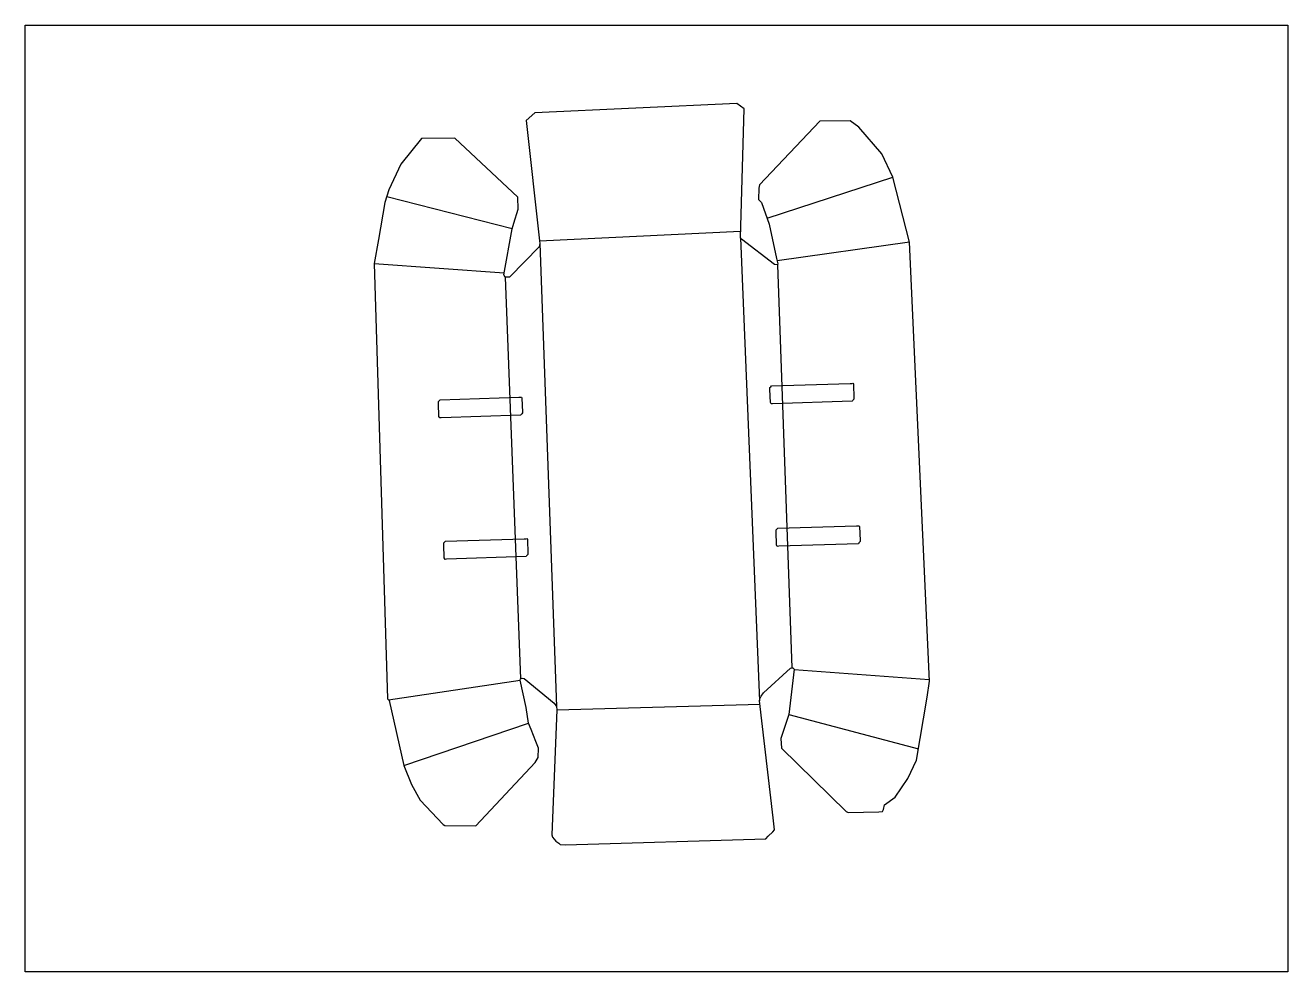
# Model space of a CAD drawing. Header units: inches. Extents: x 0 to 1000, y 0 to 750.
import ezdxf

# ---------------------------------------------------------------- set-up
doc = ezdxf.new("R2010")
doc.units = ezdxf.units.IN
doc.header["$MEASUREMENT"] = 0
for name, color, linetype in [('CREASES', 130, 'Continuous'), ('HOLES', 50, 'Continuous'), ('OUTLINE', 7, 'Continuous')]:
    doc.layers.add(name, color=color, linetype=linetype)
picture_1 = doc.add_image_def('image1.jpeg', size_in_pixel=(1600, 1200))

msp = doc.modelspace()

# ---------------------------------------------------------------- linework, layer by layer
at = {"layer": 'CREASES'}
for p, q in [((587.6, 597.2), (687.3, 629.7)), ((385.7, 588.8), (286.3, 614)), ((407.2, 579.1), (566.6, 586.8)), ((566.5, 581.5), (581.7, 214.8)), ((407.5, 577), (420.9, 210.2)), ((700.3, 578.1), (595.6, 563.2)), ((276.5, 561.2), (379.3, 553.9)), ((595.8, 560.2), (607.1, 240.8)), ((380, 550.3), (392.4, 232.2)), ((287.7, 215.6), (392.1, 231)), ((716.1, 231.2), (609, 239.3)), ((421, 207.6), (582.1, 212)), ((604.7, 203.9), (707.5, 176.7)), ((299.8, 163.5), (398.7, 197))]:
    msp.add_line(p, q, dxfattribs=at)
at = {"layer": 'HOLES'}
for points in [[(589.9, 461.3), (589.9, 462.9), (590.5, 463.5), (591.2, 464.2), (653.5, 466.2), (654.7, 466.2), (655.5, 466.3), (656, 465.5), (656.3, 454.5), (656.3, 453.8), (655.8, 453.1), (655.4, 452.6), (655, 452.1), (591.9, 449.9), (590.8, 449.9), (590.2, 451), (589.9, 461.3)], [(327.4, 450.3), (327.4, 451.9), (327.9, 452.4), (328.7, 453.2), (391, 455.2), (392.1, 455.2), (393, 455.2), (393.4, 454.5), (393.8, 443.4), (393.8, 442.8), (393.3, 442.1), (392.9, 441.6), (392.4, 441), (329.4, 438.9), (328.3, 438.8), (327.7, 440), (327.4, 450.3)], [(594.8, 348.5), (594.8, 350.1), (595.3, 350.6), (596.1, 351.4), (658.4, 353.4), (659.5, 353.4), (660.4, 353.4), (660.9, 352.7), (661.2, 341.7), (661.2, 341), (660.7, 340.3), (660.3, 339.8), (659.9, 339.2), (596.8, 337.1), (595.7, 337), (595.1, 338.2), (594.8, 348.5)], [(331.6, 338.2), (331.6, 339.8), (332.2, 340.3), (332.9, 341.1), (395.2, 343.1), (396.4, 343.1), (397.2, 343.2), (397.7, 342.4), (398, 331.4), (398, 330.7), (397.5, 330), (397.1, 329.5), (396.7, 329), (333.6, 326.8), (332.5, 326.7), (331.9, 327.9), (331.6, 338.2)]]:
    msp.add_lwpolyline(points, dxfattribs=at)
at = {"layer": 'OUTLINE'}
msp.add_lwpolyline([(428, 100.5), (586.5, 105.4), (588.5, 107.4), (592.1, 111), (593.5, 112.4), (592.3, 121.9), (581.7, 214.8), (581.9, 216.3), (582.9, 218.4), (584.8, 221.1), (606.2, 240.5), (607.1, 240.8), (607.9, 240.7), (608.3, 240.7), (608.6, 240.3), (609, 239.8), (604.7, 203.9), (598.5, 184.9), (599, 177.3), (650.3, 126.9), (651.7, 126.3), (676, 126.6), (679, 126.9), (679.8, 128.6), (680.6, 132.4), (689, 138.4), (699.1, 153.1), (705.9, 167.6), (714.4, 217.5), (716.2, 230.2), (700.3, 578.1), (687.3, 629.6), (678.5, 648), (660.2, 669.3), (653.4, 674.2), (629.4, 674), (581.7, 623.5), (581, 620.8), (580.9, 612), (583.3, 609.6), (589.3, 592.4), (595.1, 565.3), (596, 561), (595.8, 560.2), (593.4, 560.3), (567.2, 580.5), (566.5, 581.5), (569.4, 683.7), (563.6, 688.1), (403.6, 680.6), (396.8, 674.6), (407.2, 579.1), (407.5, 577), (407, 574.5), (383.9, 550.7), (383.6, 550.3), (380, 550.3), (379, 552.2), (385.7, 588.8), (387, 593.2), (390.5, 604.2), (390.1, 613.7), (340.2, 660.4), (313.8, 660.2), (297.6, 639.9), (287.9, 619.7), (284.9, 609.5), (279.8, 580.3), (276.5, 561.2), (286.9, 216.3), (288.3, 215), (299.8, 163.5), (306, 148.4), (312.7, 136), (331, 116.6), (332.3, 115.8), (356.9, 115.7), (404, 165.7), (406.2, 169.7), (406.6, 177.1), (404.5, 182.5), (400.7, 191.9), (398.7, 197), (396.7, 209.4), (394.4, 220.3), (392.1, 231), (392.4, 232.2), (393.5, 232.7), (395.2, 232.4), (419, 212.9), (420.9, 210.2), (421, 207.6), (417.1, 108.4), (417.6, 106.7), (418.9, 105.1), (420.2, 103.4), (422.6, 102), (423.8, 100.9), (428, 100.5)], dxfattribs=at)

# ---------------------------------------------------------------- pictures from other files: only their frames are drawn
image = msp.add_image(picture_1, insert=(0, 0), size_in_units=(1000, 750))
image.dxf.flags = 7

doc.saveas('drawing.dxf')
